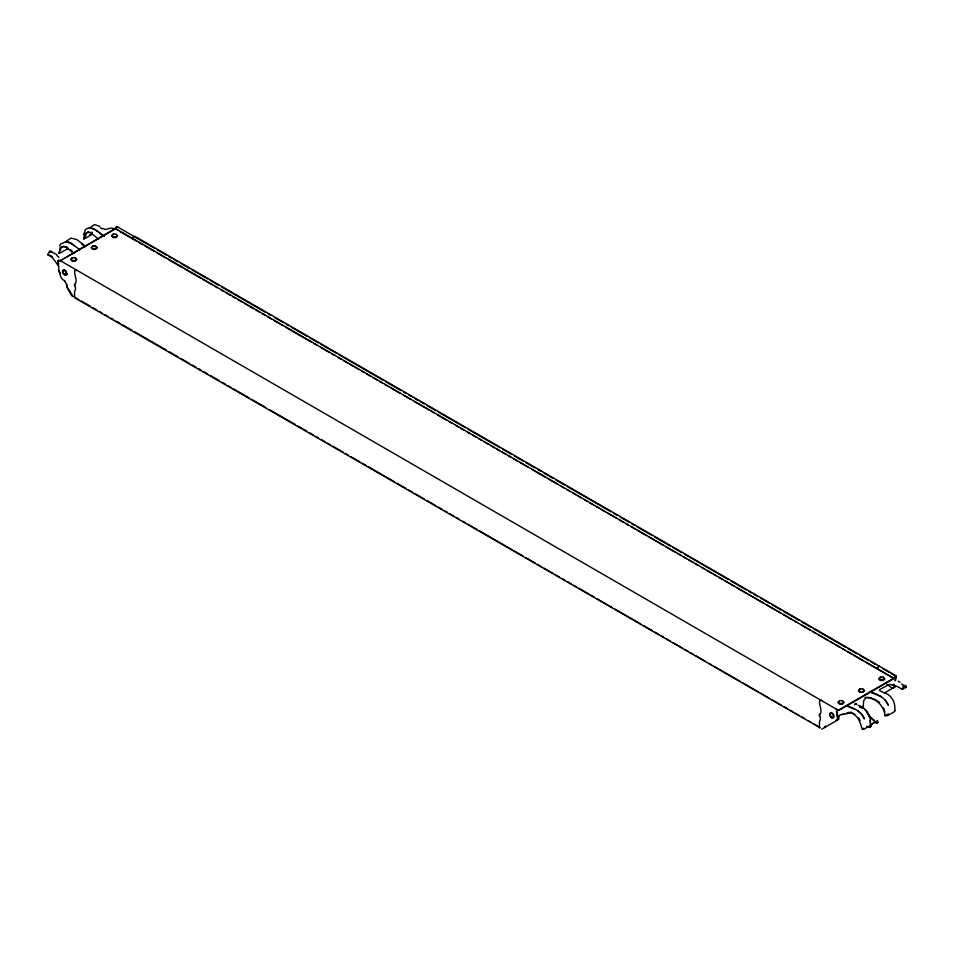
<?xml version="1.0" encoding="UTF-8"?>
<svg xmlns="http://www.w3.org/2000/svg" width="954" height="954" viewBox="0 0 954 954"><rect width="100%" height="100%" fill="white"/><g stroke="black" fill="none" stroke-linecap="round" stroke-linejoin="round"><path stroke-width="1.43" d="M838.709 719.507L838.995 716.037M893.981 684.292L893.695 687.762L891.883 687.917L886.803 684.328M825.246 726.28L824.59 727.532M74.889 284.34L74.889 285.818M819.772 714.403L819.772 715.882M895.424 680.703L896.366 675.957L134.275 235.972L132.272 238.226M83.487 235.018L85.359 229.699C92.037 224.035 98.954 233.146 104.38 236.27M825.413 727.055L825.639 726.185M58.468 265.856L52.446 257.663L47.7 254.682L49.763 250.902L56.811 254.599M879.326 690.505L880.017 689.313L889.677 684.316L897.022 686.403L902.245 689.217L904.237 685.473L905.859 685.723L906.3 686.868L905.31 687.846L902.925 686.463M854.51 704.839L856.239 703.551L856.883 704.696M819.724 701.13L819.856 700.713A1.252 0.727 -60 0 1 820.452 700.26M60.317 250.294L61.235 247.515L63.942 246.335M59.685 246.084L60.448 244.105L66.16 241.541L70.31 242.65L79.921 249.829M92.204 232.108L91.095 234.958L84.584 238.727L86.587 233.217L88.722 231.989M895.102 680.512L895.949 676.314L891.119 673.524M863.108 707.367L863.692 700.761L865.767 697.636C875.76 697.481 884.155 705.865 884.966 715.75L887.661 715.595L894.494 711.648L895.293 710.539L894.757 710.098C895.758 702.848 891.596 694.87 884.346 692.783M133.333 236.938L132.272 238.679M878.217 666.989L877.155 668.73M89.593 227.97L94.529 224.607L99.788 226.372M65.671 241.756L70.954 238.035L76.892 239.609L84.489 245.512M59.506 251.916L58.707 253.025L59.243 253.478L68.605 248.278M884.966 715.75L888.615 713.842M72.325 258.176L70.787 259.643L72.218 261.146L75.175 261.181L76.714 259.715L75.283 258.212M113.168 234.601L111.63 236.067L113.061 237.558L116.03 237.594L117.557 236.127L116.126 234.636M839.556 701.142L838.029 702.609L839.46 704.1L842.418 704.135L843.956 702.681L842.525 701.178M859.983 689.348L858.445 690.815L859.876 692.318L862.845 692.354L864.372 690.887L862.941 689.384M884.799 679.093L883.261 680.56L880.303 680.524L878.872 679.021L880.411 677.555L883.368 677.59M66.148 275.229L67.293 274.144M877.155 668.277L879.159 666.035M84.512 237.558L83.57 239.144L85.311 233.384L87.553 232.084L91.012 233.014L98.465 239.12M62.511 259.416L59.935 260.907L115.351 228.459L116.638 226.503L117.759 226.766M65.087 257.926L115.351 228.912L116.424 227.171A1.252 0.727 -60 0 1 116.972 226.766M821.776 729.154L837.23 720.234A2.218 1.288 60 0 0 837.684 719.221L836.765 710.48A1.252 0.727 -60 0 1 837.576 709.979L838.649 710.491L894.065 678.497L895.138 676.756A1.252 0.727 -60 0 1 895.949 676.314M884.275 693.069L894.959 686.904A2.218 1.288 60 0 0 895.424 685.878M862.905 728.761L863.811 728.236M846.365 713.401L848.344 712.423L851.839 712.59M896.08 675.79L894.065 678.044L838.649 710.038C833.593 708.393 839.019 717.491 837.29 719.447A2.218 1.288 60 0 1 836.837 720.461M76.845 270.22C70.894 269.41 79.349 281.633 74.555 284.316A3.506 2.027 -60 0 0 74.555 286.248A4.365 2.516 -60 0 1 74.555 291.53L74.674 297.815L820.118 727.819M821.728 700.272C815.777 699.461 824.244 711.696 819.438 714.367A3.506 2.027 -60 0 0 819.438 716.299A4.365 2.516 -60 0 1 819.438 721.582L819.558 727.866M89.831 234.553L91.822 234.386M47.7 254.682L48.69 254.527M902.245 689.217L903.223 689.062L904.297 686.641L905.31 687.846M865.123 697.374L869.905 697.529M835.847 720.27L837.672 720.103L837.946 716.645L839.58 715.095L851.111 712.829C858.051 715.273 860.52 722.846 862.177 729.333L864.169 729.166L870.442 725.386L869.941 720.687M841.488 714.355L843.682 714.188M68.08 242.244L67.15 242.292L70.966 243.318L74.698 246.037M876.595 723.192L878.074 722.488L877.477 720.735L871.515 723.979L870.012 727.461L866.685 726.34M876.082 723.49L877.549 722.786C878.694 719.125 870.644 724.014 871.133 726.495L869.654 727.198M92.741 246.394L95.71 246.43L97.141 247.921L95.603 249.388L92.645 249.352L91.214 247.849M49.703 252.142L50.323 252.166M72.85 295.931L67.4 287.392M73.243 296.611L71.669 295.704L66.828 287.071A7.978 6.511 60 0 0 62.248 279.14A6.893 5.629 60 0 1 60.579 276.243L59.041 271.401A2.218 1.288 60 0 1 58.576 269.851C60.305 267.907 54.879 258.808 59.935 260.454L838.649 710.491L836.074 709.001M113.717 228.614L111.427 228.006L105.214 229.497L102.758 228.435M92.264 228.853L94.828 229.544L103.795 236.055M89.819 232.287L92.025 232.883M65.039 246.621L67.221 247.205M870.966 697.946L874.126 699.163M875.235 699.628L879.66 702.502M859.53 707.105L862.988 708.572M877.787 695.263L881.52 696.861M869.809 691.459C877.131 694.262 885.288 697.255 888.329 705.244L885.193 699.962M870.477 692.127L876.571 694.739M847.14 705.745C854.08 708.345 861.677 711.386 864.407 718.982L861.51 714.045L857.67 710.635M846.615 705.9L853.913 709.037M893.063 684.71L893.934 685.091M858.445 705.388C865.493 707.474 870.143 714.403 870.513 721.594M880.125 690.863L883.297 692.306M898.215 681.239L899.98 682.146M117.235 226.73L132.94 235.793M154.775 248.398L134.275 236.759M157.35 249.888L166.366 255.088M168.941 256.578L171.517 258.069M174.105 259.56L177.969 261.79M180.544 263.28L189.56 268.479M192.148 269.97L207.602 278.902M210.19 280.393L219.205 285.592M221.781 287.082L265.606 312.387M268.181 313.866L270.757 315.357M274.621 317.587L283.648 322.798M286.224 324.288L288.8 325.779M291.375 327.258L306.842 336.19M309.418 337.68L318.433 342.891M321.021 344.382L336.476 353.302M339.064 354.793L382.876 380.086M385.452 381.576L400.918 390.508M403.494 391.999L406.07 393.477M408.646 394.968L412.51 397.198M415.097 398.689L417.673 400.179M420.249 401.67L424.113 403.9M426.688 405.39L435.716 410.602M438.291 412.08L465.349 427.714M467.925 429.193L500.146 447.796M502.722 449.286L511.749 454.498M514.325 455.988L523.341 461.187M525.928 462.678L534.944 467.889M537.519 469.38L541.383 471.61M543.971 473.101L552.986 478.3M555.562 479.79L564.589 485.002M567.165 486.492L610.977 511.785M613.553 513.276L617.429 515.506M620.005 516.996L629.02 522.208M631.596 523.686L634.171 525.177M636.759 526.668L652.214 535.599M654.802 537.078L670.257 546.01M672.844 547.501L681.86 552.712M684.435 554.191L728.248 579.495M730.836 580.986L746.29 589.906M748.878 591.397L751.454 592.887M754.03 594.378L757.893 596.608M760.469 598.098L769.496 603.298M772.072 604.788L781.087 610M783.663 611.49L799.13 620.41M801.706 621.901L810.733 627.112M813.309 628.603L845.53 647.206M848.106 648.684L857.121 653.895M859.709 655.386L868.724 660.597M871.3 662.076L875.164 664.318M882.665 668.635L888.699 672.129M117.926 230.403L115.351 228.459L894.065 678.497L883.75 672.546M120.18 231.703L126.226 235.185M126.954 235.614L131.056 237.975M132.117 238.583L136.136 240.909M138.557 242.304L142.575 244.629M145.008 246.025L154.178 251.319M156.611 252.727L165.769 258.021M168.214 259.428L182.524 267.692M184.969 269.1L200.567 278.115M203.023 279.522L212.17 284.805M214.626 286.224L217.321 287.786M221.066 289.944L223.761 291.507M226.229 292.926L230.212 295.227M232.681 296.646L235.364 298.197M237.832 299.628L241.803 301.917M244.284 303.348L248.255 305.638M249.435 306.317L253.406 308.619M255.887 310.05L259.846 312.34M262.326 313.771L265.009 315.309M267.49 316.74L271.449 319.03M273.929 320.461L283.052 325.731M285.532 327.162L311.398 342.092M313.902 343.535L316.478 345.026M320.341 347.256L329.44 352.515M331.944 353.958L334.592 355.496M338.396 357.678L341.043 359.205M343.547 360.66L347.483 362.925M349.999 364.38L352.634 365.907M355.15 367.362L359.086 369.627M361.602 371.082L364.237 372.609M366.753 374.063L370.677 376.329M373.205 377.784L377.128 380.038M379.656 381.505L382.28 383.019M384.808 384.474L388.719 386.74M391.259 388.206L400.322 393.442M402.862 394.896L410.637 399.392M414.465 401.598L428.68 409.803M431.22 411.281L433.796 412.76M437.671 415.002L446.71 420.225M449.274 421.692L451.874 423.194M455.714 425.424L458.314 426.915M460.877 428.394L463.465 429.896M467.317 432.114L469.917 433.617M472.48 435.096L476.356 437.337M478.92 438.816L481.508 440.307M484.083 441.797L487.959 444.027M490.523 445.518L494.399 447.748M496.974 449.239L499.55 450.729M502.126 452.22L506.002 454.45M508.577 455.94L511.153 457.431M513.729 458.91L517.605 461.152M520.168 462.63L527.92 467.102M531.772 469.332L545.962 477.525M548.526 479.003L557.565 484.227M561.417 486.445L564.017 487.947M566.569 489.414L569.168 490.916M573.008 493.135L575.62 494.637M578.172 496.116L580.771 497.618M584.611 499.836L587.223 501.339M589.763 502.806L593.674 505.06M596.214 506.526L598.826 508.041M601.366 509.508L605.277 511.761M607.805 513.228L611.717 515.482M612.957 516.197L616.88 518.463M619.408 519.918L623.32 522.184M625.848 523.639L628.483 525.165M630.999 526.62L634.923 528.886M637.451 530.341L646.526 535.588M649.042 537.03L663.292 545.259M665.797 546.714L674.895 551.961M677.4 553.403L681.335 555.681M683.839 557.124L686.498 558.662M689.003 560.105L692.938 562.383M695.442 563.826L698.101 565.352M701.882 567.547L704.541 569.073M707.045 570.516L710.992 572.805M713.485 574.236L716.144 575.775M718.636 577.218L722.595 579.495M725.076 580.938L729.047 583.216M730.239 583.908L734.198 586.197M736.679 587.628L745.801 592.899M748.282 594.33L763.856 603.322M766.324 604.741L780.611 612.993M783.079 614.412L792.214 619.695M794.67 621.114L797.246 622.604M801.121 624.834L810.268 630.117M812.713 631.524L815.42 633.086M817.864 634.505L821.871 636.819M824.316 638.226L828.31 640.539M830.755 641.947L833.474 643.509M835.907 644.928L839.914 647.229M842.358 648.637L845.077 650.211M847.51 651.618L851.517 653.931M853.949 655.338L863.12 660.633M865.552 662.04L883.189 672.224M906.3 686.868L901.554 684.006M850.98 712.28L854.784 714.474M49.882 255.219L52.279 256.602M74.949 297.338L78.824 299.568M81.4 301.047L90.415 306.258M92.991 307.748L96.867 309.978M99.443 311.469L102.018 312.96M104.594 314.45L108.458 316.68M111.034 318.171L113.621 319.65M116.197 321.14L120.061 323.37M122.637 324.861L131.652 330.072M134.24 331.563L166.449 350.154M169.025 351.644L178.052 356.856M180.628 358.346L189.655 363.557M192.231 365.036L196.095 367.266M198.67 368.757L201.246 370.247M203.822 371.738L207.698 373.968M210.274 375.459L219.289 380.67M221.865 382.149L225.74 384.39M228.316 385.869L230.892 387.36M233.468 388.85L248.934 397.782M251.51 399.261L265.689 407.453M269.553 409.683L295.323 424.566M297.898 426.056L306.926 431.256M309.501 432.746L313.365 434.976M315.941 436.467L318.529 437.958M321.104 439.448L324.968 441.678M327.544 443.169L330.12 444.647M332.696 446.138L343.011 452.089M345.587 453.579L348.162 455.07M350.738 456.561L359.765 461.76M362.341 463.25L366.205 465.48M368.781 466.971L394.562 481.853M397.138 483.344L406.154 488.555M408.729 490.034L412.605 492.276M415.181 493.755L424.196 498.966M426.772 500.456L435.799 505.668M438.375 507.146L442.239 509.388M444.814 510.867L447.39 512.358M449.978 513.848L453.842 516.078M456.417 517.569L458.993 519.059M462.857 521.289L465.433 522.78M468.02 524.259L477.036 529.47M479.612 530.961L511.833 549.564M514.409 551.054L523.436 556.254M526.012 557.744L535.027 562.955M537.603 564.446L541.478 566.676M544.054 568.167L553.07 573.366M555.645 574.857L559.521 577.087M562.097 578.577L564.673 580.068M567.248 581.558L571.112 583.788M573.688 585.279L576.264 586.77M578.851 588.248L594.306 597.18M596.894 598.671L612.349 607.603M614.936 609.081L640.706 623.964M643.282 625.454L652.309 630.666M654.885 632.156L658.749 634.386M661.325 635.865L663.901 637.355M666.476 638.846L670.352 641.076M672.928 642.567L681.943 647.778M684.519 649.269L688.383 651.499M690.97 652.989L693.546 654.468M696.122 655.958L705.137 661.17M709.013 663.4L711.589 664.89M714.164 666.381L739.934 681.251M742.51 682.742L757.977 691.674M760.553 693.164L769.58 698.376M772.156 699.854L781.171 705.066M783.759 706.556L787.622 708.786M790.198 710.277L792.774 711.767M795.35 713.246L799.213 715.488M801.801 716.967L804.377 718.457M808.241 720.687L810.817 722.178M813.392 723.669L818.544 726.638M100.385 227.601L102.054 228.769M874.46 720.342L870.668 717.491L867.639 713.222M873.936 720.866L868.522 715.798M81.972 244.236L85.109 246.824M70.572 249.674L72.504 251.403M73.875 253.645L66.208 247.336L62.773 246.418L60.042 247.682L59.243 253.478M63.811 269.994L65.743 271.759L66.22 274.287L64.777 275.062L62.845 273.297L62.368 270.769L64.312 269.588L66.327 271.425L66.828 274.06L65.313 274.859L63.31 273.023L62.809 270.387M56.978 255.553L58.945 257.365M855.022 703.325L855.833 704.088M830.767 716.681L832.58 718.386M865.075 709.812L866.435 711.314M64.824 280.762L65.325 281.382M76.165 270.614L75.783 270.161A1.252 0.727 -60 0 0 75.235 270.399M59.255 260.847L58.862 260.394A1.252 0.727 -60 0 0 58.051 260.895M57.979 262.791L58.898 264.115M858.636 717.98L860.15 720.497M866.447 711.624L868.128 714.701M51.313 251.188L51.754 252.345M60.174 272.462L60.46 273.202M883.642 707.868L884.871 711.911M66.708 284.03L67.174 286.272M59.434 271.174A2.218 1.288 60 0 1 59.184 270.662M895.031 686.105A2.218 1.288 60 0 1 894.566 687.13M72.385 257.64L70.906 259.047L72.277 260.478L75.116 260.514L76.594 259.106L75.223 257.675L72.385 257.64M92.8 245.846L91.334 247.253L92.705 248.684L95.543 248.72L97.01 247.313L95.638 245.882L92.8 245.846M113.228 234.052L111.761 235.459L113.132 236.89L115.971 236.926L117.437 235.531L116.066 234.088L113.228 234.052M839.615 700.594L838.149 702.001L839.52 703.444L842.358 703.468L843.825 702.072L842.454 700.63L839.615 700.594M860.043 688.812L858.576 690.207L859.948 691.65L862.786 691.686L864.252 690.279L862.881 688.836L860.043 688.812M880.47 677.018L878.992 678.425L880.363 679.856L883.201 679.892L884.68 678.485L883.309 677.054L880.47 677.018M831.554 712.543L830.04 713.353L830.54 715.989L832.556 717.825L834.07 717.014L833.569 714.379L831.554 712.543M831.053 712.96L829.598 713.723L830.087 716.263L832.007 718.016L833.462 717.253L832.985 714.713L831.053 712.96"/></g></svg>
